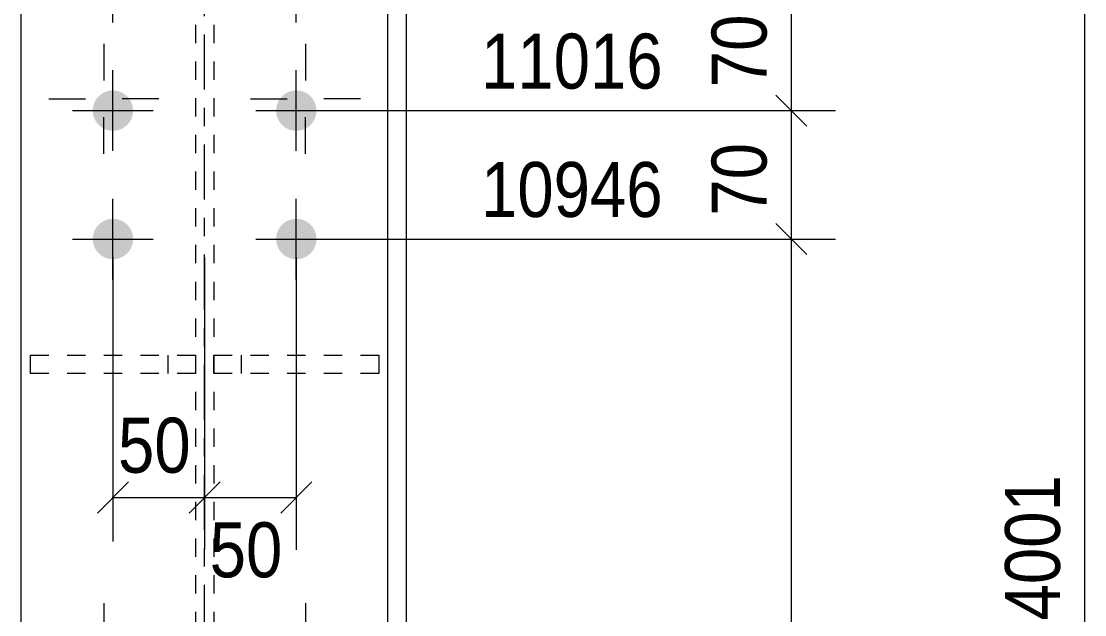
# Model space of a CAD drawing. Header units: millimetres. Extents: x 2 to 579, y 1 to 405.
# Drawn here: x 83.1 to 141.1, y 282.6 to 314.9 of the extents above; entities that cross this region are included whole.
import ezdxf

# ---------------------------------------------------------------- set-up
doc = ezdxf.new("R2010")
doc.units = ezdxf.units.MM
for name, pattern in [('XKITLINE00', [0]), ('XKITLINE01', [4, 1, -1, 1, -1]), ('XKITLINE03', [6, 3, -1, 1, -1])]:
    doc.linetypes.add(name, pattern=pattern)
for name, color, linetype, lineweight in [('Bolt', 3, 'Continuous', 0), ('Dimensions', 7, 'Continuous', 0), ('Part', 2, 'Continuous', 0)]:
    doc.layers.add(name, color=color, linetype=linetype, lineweight=lineweight)
doc.styles.add('ARIAL', font='ARIAL.TTF')

# ---------------------------------------------------------------- blocks, each defined once
blk = doc.blocks.new('*A31')
at = {"layer": 'Bolt'}
for points in [[(86.967, 310.08), (86.968, 310.107), (86.97, 310.134), (86.972, 310.161), (86.975, 310.188), (86.979, 310.215), (86.983, 310.241), (86.988, 310.268), (86.994, 310.294), (87, 310.321), (87.007, 310.347), (87.014, 310.373), (87.022, 310.398), (87.031, 310.424), (87.041, 310.449), (87.051, 310.474), (87.061, 310.499), (87.072, 310.524), (87.084, 310.548), (87.097, 310.572), (87.11, 310.595), (87.123, 310.619), (87.138, 310.642), (87.152, 310.664), (87.168, 310.687), (87.183, 310.709), (87.2, 310.73), (87.217, 310.751), (87.234, 310.772), (87.252, 310.792), (87.27, 310.812), (87.289, 310.831), (87.308, 310.85), (87.328, 310.868), (87.348, 310.886), (87.369, 310.904), (87.39, 310.92), (87.412, 310.937), (87.433, 310.953), (87.456, 310.968), (87.478, 310.983), (87.501, 310.997), (87.525, 311.01), (87.548, 311.023), (87.572, 311.036), (87.597, 311.048), (87.621, 311.059), (87.646, 311.07), (87.671, 311.08), (87.696, 311.089), (87.722, 311.098), (87.748, 311.106), (87.773, 311.113), (87.8, 311.12), (87.826, 311.127), (87.852, 311.132), (87.879, 311.137), (87.905, 311.141), (87.932, 311.145), (87.959, 311.148), (87.986, 311.15), (88.013, 311.152), (88.04, 311.153), (88.067, 311.153), (88.094, 311.153), (88.121, 311.152), (88.148, 311.15), (88.175, 311.148), (88.202, 311.145), (88.228, 311.141), (88.255, 311.137), (88.281, 311.132), (88.308, 311.127), (88.334, 311.12), (88.36, 311.113), (88.386, 311.106), (88.412, 311.098), (88.437, 311.089), (88.463, 311.08), (88.488, 311.07), (88.513, 311.059), (88.537, 311.048), (88.561, 311.036), (88.585, 311.023), (88.609, 311.01), (88.632, 310.997), (88.655, 310.983), (88.678, 310.968), (88.7, 310.953), (88.722, 310.937), (88.744, 310.92), (88.765, 310.904), (88.785, 310.886), (88.806, 310.868), (88.825, 310.85), (88.845, 310.831), (88.864, 310.812), (88.882, 310.792), (88.9, 310.772), (88.917, 310.751), (88.934, 310.73), (88.95, 310.709), (88.966, 310.687), (88.981, 310.664), (88.996, 310.642), (89.01, 310.619), (89.024, 310.595), (89.037, 310.572), (89.049, 310.548), (89.061, 310.524), (89.072, 310.499), (89.083, 310.474), (89.093, 310.449), (89.103, 310.424), (89.111, 310.398), (89.119, 310.373), (89.127, 310.347), (89.134, 310.321), (89.14, 310.294), (89.146, 310.268), (89.151, 310.241), (89.155, 310.215), (89.159, 310.188), (89.162, 310.161), (89.164, 310.134), (89.166, 310.107), (89.167, 310.08), (89.167, 310.053), (89.167, 310.026), (89.166, 309.999), (89.164, 309.972), (89.162, 309.945), (89.159, 309.919), (89.155, 309.892), (89.151, 309.865), (89.146, 309.839), (89.14, 309.812), (89.134, 309.786), (89.127, 309.76), (89.119, 309.734), (89.111, 309.708), (89.103, 309.683), (89.093, 309.657), (89.083, 309.632), (89.072, 309.608), (89.061, 309.583), (89.049, 309.559), (89.037, 309.535), (89.024, 309.511), (89.01, 309.488), (88.996, 309.465), (88.981, 309.442), (88.966, 309.42), (88.95, 309.398), (88.934, 309.377), (88.917, 309.355), (88.9, 309.335), (88.882, 309.315), (88.864, 309.295), (88.845, 309.275), (88.825, 309.257), (88.806, 309.238), (88.785, 309.22), (88.765, 309.203), (88.744, 309.186), (88.722, 309.17), (88.7, 309.154), (88.678, 309.139), (88.655, 309.124), (88.632, 309.11), (88.609, 309.096), (88.585, 309.083), (88.561, 309.071), (88.537, 309.059), (88.513, 309.048), (88.488, 309.037), (88.463, 309.027), (88.437, 309.018), (88.412, 309.009), (88.386, 309.001), (88.36, 308.993), (88.334, 308.986), (88.308, 308.98), (88.281, 308.974), (88.255, 308.969), (88.228, 308.965), (88.202, 308.962), (88.175, 308.959), (88.148, 308.956), (88.121, 308.955), (88.094, 308.954), (88.067, 308.953), (88.04, 308.954), (88.013, 308.955), (87.986, 308.956), (87.959, 308.959), (87.932, 308.962), (87.905, 308.965), (87.879, 308.969), (87.852, 308.974), (87.826, 308.98), (87.8, 308.986), (87.773, 308.993), (87.748, 309.001), (87.722, 309.009), (87.696, 309.018), (87.671, 309.027), (87.646, 309.037), (87.621, 309.048), (87.597, 309.059), (87.572, 309.071), (87.548, 309.083), (87.525, 309.096), (87.501, 309.11), (87.478, 309.124), (87.456, 309.139), (87.433, 309.154), (87.412, 309.17), (87.39, 309.186), (87.369, 309.203), (87.348, 309.22), (87.328, 309.238), (87.308, 309.257), (87.289, 309.275), (87.27, 309.295), (87.252, 309.315), (87.234, 309.335), (87.217, 309.355), (87.2, 309.377), (87.183, 309.398), (87.168, 309.42), (87.152, 309.442), (87.138, 309.465), (87.123, 309.488), (87.11, 309.511), (87.097, 309.535), (87.084, 309.559), (87.072, 309.583), (87.061, 309.608), (87.051, 309.632), (87.041, 309.657), (87.031, 309.683), (87.022, 309.708), (87.014, 309.734), (87.007, 309.76), (87, 309.786), (86.994, 309.812), (86.988, 309.839), (86.983, 309.865), (86.979, 309.892), (86.975, 309.919), (86.972, 309.945), (86.97, 309.972), (86.968, 309.999), (86.967, 310.026), (86.967, 310.053)], [(96.967, 310.08), (96.968, 310.107), (96.97, 310.134), (96.972, 310.161), (96.975, 310.188), (96.979, 310.215), (96.983, 310.241), (96.988, 310.268), (96.994, 310.294), (97, 310.321), (97.007, 310.347), (97.014, 310.373), (97.022, 310.398), (97.031, 310.424), (97.041, 310.449), (97.051, 310.474), (97.061, 310.499), (97.072, 310.524), (97.084, 310.548), (97.097, 310.572), (97.11, 310.595), (97.123, 310.619), (97.138, 310.642), (97.152, 310.664), (97.168, 310.687), (97.183, 310.709), (97.2, 310.73), (97.217, 310.751), (97.234, 310.772), (97.252, 310.792), (97.27, 310.812), (97.289, 310.831), (97.308, 310.85), (97.328, 310.868), (97.348, 310.886), (97.369, 310.904), (97.39, 310.92), (97.412, 310.937), (97.433, 310.953), (97.456, 310.968), (97.478, 310.983), (97.501, 310.997), (97.525, 311.01), (97.548, 311.023), (97.572, 311.036), (97.597, 311.048), (97.621, 311.059), (97.646, 311.07), (97.671, 311.08), (97.696, 311.089), (97.722, 311.098), (97.748, 311.106), (97.773, 311.113), (97.8, 311.12), (97.826, 311.127), (97.852, 311.132), (97.879, 311.137), (97.905, 311.141), (97.932, 311.145), (97.959, 311.148), (97.986, 311.15), (98.013, 311.152), (98.04, 311.153), (98.067, 311.153), (98.094, 311.153), (98.121, 311.152), (98.148, 311.15), (98.175, 311.148), (98.202, 311.145), (98.228, 311.141), (98.255, 311.137), (98.281, 311.132), (98.308, 311.127), (98.334, 311.12), (98.36, 311.113), (98.386, 311.106), (98.412, 311.098), (98.437, 311.089), (98.463, 311.08), (98.488, 311.07), (98.513, 311.059), (98.537, 311.048), (98.561, 311.036), (98.585, 311.023), (98.609, 311.01), (98.632, 310.997), (98.655, 310.983), (98.678, 310.968), (98.7, 310.953), (98.722, 310.937), (98.744, 310.92), (98.765, 310.904), (98.785, 310.886), (98.806, 310.868), (98.825, 310.85), (98.845, 310.831), (98.864, 310.812), (98.882, 310.792), (98.9, 310.772), (98.917, 310.751), (98.934, 310.73), (98.95, 310.709), (98.966, 310.687), (98.981, 310.664), (98.996, 310.642), (99.01, 310.619), (99.024, 310.595), (99.037, 310.572), (99.049, 310.548), (99.061, 310.524), (99.072, 310.499), (99.083, 310.474), (99.093, 310.449), (99.103, 310.424), (99.111, 310.398), (99.119, 310.373), (99.127, 310.347), (99.134, 310.321), (99.14, 310.294), (99.146, 310.268), (99.151, 310.241), (99.155, 310.215), (99.159, 310.188), (99.162, 310.161), (99.164, 310.134), (99.166, 310.107), (99.167, 310.08), (99.167, 310.053), (99.167, 310.026), (99.166, 309.999), (99.164, 309.972), (99.162, 309.945), (99.159, 309.919), (99.155, 309.892), (99.151, 309.865), (99.146, 309.839), (99.14, 309.812), (99.134, 309.786), (99.127, 309.76), (99.119, 309.734), (99.111, 309.708), (99.103, 309.683), (99.093, 309.657), (99.083, 309.632), (99.072, 309.608), (99.061, 309.583), (99.049, 309.559), (99.037, 309.535), (99.024, 309.511), (99.01, 309.488), (98.996, 309.465), (98.981, 309.442), (98.966, 309.42), (98.95, 309.398), (98.934, 309.377), (98.917, 309.355), (98.9, 309.335), (98.882, 309.315), (98.864, 309.295), (98.845, 309.275), (98.825, 309.257), (98.806, 309.238), (98.785, 309.22), (98.765, 309.203), (98.744, 309.186), (98.722, 309.17), (98.7, 309.154), (98.678, 309.139), (98.655, 309.124), (98.632, 309.11), (98.609, 309.096), (98.585, 309.083), (98.561, 309.071), (98.537, 309.059), (98.513, 309.048), (98.488, 309.037), (98.463, 309.027), (98.437, 309.018), (98.412, 309.009), (98.386, 309.001), (98.36, 308.993), (98.334, 308.986), (98.308, 308.98), (98.281, 308.974), (98.255, 308.969), (98.228, 308.965), (98.202, 308.962), (98.175, 308.959), (98.148, 308.956), (98.121, 308.955), (98.094, 308.954), (98.067, 308.953), (98.04, 308.954), (98.013, 308.955), (97.986, 308.956), (97.959, 308.959), (97.932, 308.962), (97.905, 308.965), (97.879, 308.969), (97.852, 308.974), (97.826, 308.98), (97.8, 308.986), (97.773, 308.993), (97.748, 309.001), (97.722, 309.009), (97.696, 309.018), (97.671, 309.027), (97.646, 309.037), (97.621, 309.048), (97.597, 309.059), (97.572, 309.071), (97.548, 309.083), (97.525, 309.096), (97.501, 309.11), (97.478, 309.124), (97.456, 309.139), (97.433, 309.154), (97.412, 309.17), (97.39, 309.186), (97.369, 309.203), (97.348, 309.22), (97.328, 309.238), (97.308, 309.257), (97.289, 309.275), (97.27, 309.295), (97.252, 309.315), (97.234, 309.335), (97.217, 309.355), (97.2, 309.377), (97.183, 309.398), (97.168, 309.42), (97.152, 309.442), (97.138, 309.465), (97.123, 309.488), (97.11, 309.511), (97.097, 309.535), (97.084, 309.559), (97.072, 309.583), (97.061, 309.608), (97.051, 309.632), (97.041, 309.657), (97.031, 309.683), (97.022, 309.708), (97.014, 309.734), (97.007, 309.76), (97, 309.786), (96.994, 309.812), (96.988, 309.839), (96.983, 309.865), (96.979, 309.892), (96.975, 309.919), (96.972, 309.945), (96.97, 309.972), (96.968, 309.999), (96.967, 310.026), (96.967, 310.053)], [(86.967, 303.08), (86.968, 303.107), (86.97, 303.134), (86.972, 303.161), (86.975, 303.188), (86.979, 303.215), (86.983, 303.241), (86.988, 303.268), (86.994, 303.294), (87, 303.321), (87.007, 303.347), (87.014, 303.373), (87.022, 303.398), (87.031, 303.424), (87.041, 303.449), (87.051, 303.474), (87.061, 303.499), (87.072, 303.524), (87.084, 303.548), (87.097, 303.572), (87.11, 303.595), (87.123, 303.619), (87.138, 303.642), (87.152, 303.664), (87.168, 303.687), (87.183, 303.709), (87.2, 303.73), (87.217, 303.751), (87.234, 303.772), (87.252, 303.792), (87.27, 303.812), (87.289, 303.831), (87.308, 303.85), (87.328, 303.868), (87.348, 303.886), (87.369, 303.904), (87.39, 303.92), (87.412, 303.937), (87.433, 303.953), (87.456, 303.968), (87.478, 303.983), (87.501, 303.997), (87.525, 304.01), (87.548, 304.023), (87.572, 304.036), (87.597, 304.048), (87.621, 304.059), (87.646, 304.07), (87.671, 304.08), (87.696, 304.089), (87.722, 304.098), (87.748, 304.106), (87.773, 304.113), (87.8, 304.12), (87.826, 304.127), (87.852, 304.132), (87.879, 304.137), (87.905, 304.141), (87.932, 304.145), (87.959, 304.148), (87.986, 304.15), (88.013, 304.152), (88.04, 304.153), (88.067, 304.153), (88.094, 304.153), (88.121, 304.152), (88.148, 304.15), (88.175, 304.148), (88.202, 304.145), (88.228, 304.141), (88.255, 304.137), (88.281, 304.132), (88.308, 304.127), (88.334, 304.12), (88.36, 304.113), (88.386, 304.106), (88.412, 304.098), (88.437, 304.089), (88.463, 304.08), (88.488, 304.07), (88.513, 304.059), (88.537, 304.048), (88.561, 304.036), (88.585, 304.023), (88.609, 304.01), (88.632, 303.997), (88.655, 303.983), (88.678, 303.968), (88.7, 303.953), (88.722, 303.937), (88.744, 303.92), (88.765, 303.904), (88.785, 303.886), (88.806, 303.868), (88.825, 303.85), (88.845, 303.831), (88.864, 303.812), (88.882, 303.792), (88.9, 303.772), (88.917, 303.751), (88.934, 303.73), (88.95, 303.709), (88.966, 303.687), (88.981, 303.664), (88.996, 303.642), (89.01, 303.619), (89.024, 303.595), (89.037, 303.572), (89.049, 303.548), (89.061, 303.524), (89.072, 303.499), (89.083, 303.474), (89.093, 303.449), (89.103, 303.424), (89.111, 303.398), (89.119, 303.373), (89.127, 303.347), (89.134, 303.321), (89.14, 303.294), (89.146, 303.268), (89.151, 303.241), (89.155, 303.215), (89.159, 303.188), (89.162, 303.161), (89.164, 303.134), (89.166, 303.107), (89.167, 303.08), (89.167, 303.053), (89.167, 303.026), (89.166, 302.999), (89.164, 302.972), (89.162, 302.945), (89.159, 302.919), (89.155, 302.892), (89.151, 302.865), (89.146, 302.839), (89.14, 302.812), (89.134, 302.786), (89.127, 302.76), (89.119, 302.734), (89.111, 302.708), (89.103, 302.683), (89.093, 302.657), (89.083, 302.632), (89.072, 302.608), (89.061, 302.583), (89.049, 302.559), (89.037, 302.535), (89.024, 302.511), (89.01, 302.488), (88.996, 302.465), (88.981, 302.442), (88.966, 302.42), (88.95, 302.398), (88.934, 302.377), (88.917, 302.355), (88.9, 302.335), (88.882, 302.315), (88.864, 302.295), (88.845, 302.275), (88.825, 302.257), (88.806, 302.238), (88.785, 302.22), (88.765, 302.203), (88.744, 302.186), (88.722, 302.17), (88.7, 302.154), (88.678, 302.139), (88.655, 302.124), (88.632, 302.11), (88.609, 302.096), (88.585, 302.083), (88.561, 302.071), (88.537, 302.059), (88.513, 302.048), (88.488, 302.037), (88.463, 302.027), (88.437, 302.018), (88.412, 302.009), (88.386, 302.001), (88.36, 301.993), (88.334, 301.986), (88.308, 301.98), (88.281, 301.974), (88.255, 301.969), (88.228, 301.965), (88.202, 301.962), (88.175, 301.959), (88.148, 301.956), (88.121, 301.955), (88.094, 301.954), (88.067, 301.953), (88.04, 301.954), (88.013, 301.955), (87.986, 301.956), (87.959, 301.959), (87.932, 301.962), (87.905, 301.965), (87.879, 301.969), (87.852, 301.974), (87.826, 301.98), (87.8, 301.986), (87.773, 301.993), (87.748, 302.001), (87.722, 302.009), (87.696, 302.018), (87.671, 302.027), (87.646, 302.037), (87.621, 302.048), (87.597, 302.059), (87.572, 302.071), (87.548, 302.083), (87.525, 302.096), (87.501, 302.11), (87.478, 302.124), (87.456, 302.139), (87.433, 302.154), (87.412, 302.17), (87.39, 302.186), (87.369, 302.203), (87.348, 302.22), (87.328, 302.238), (87.308, 302.257), (87.289, 302.275), (87.27, 302.295), (87.252, 302.315), (87.234, 302.335), (87.217, 302.355), (87.2, 302.377), (87.183, 302.398), (87.168, 302.42), (87.152, 302.442), (87.138, 302.465), (87.123, 302.488), (87.11, 302.511), (87.097, 302.535), (87.084, 302.559), (87.072, 302.583), (87.061, 302.608), (87.051, 302.632), (87.041, 302.657), (87.031, 302.683), (87.022, 302.708), (87.014, 302.734), (87.007, 302.76), (87, 302.786), (86.994, 302.812), (86.988, 302.839), (86.983, 302.865), (86.979, 302.892), (86.975, 302.919), (86.972, 302.945), (86.97, 302.972), (86.968, 302.999), (86.967, 303.026), (86.967, 303.053)], [(96.967, 303.08), (96.968, 303.107), (96.97, 303.134), (96.972, 303.161), (96.975, 303.188), (96.979, 303.215), (96.983, 303.241), (96.988, 303.268), (96.994, 303.294), (97, 303.321), (97.007, 303.347), (97.014, 303.373), (97.022, 303.398), (97.031, 303.424), (97.041, 303.449), (97.051, 303.474), (97.061, 303.499), (97.072, 303.524), (97.084, 303.548), (97.097, 303.572), (97.11, 303.595), (97.123, 303.619), (97.138, 303.642), (97.152, 303.664), (97.168, 303.687), (97.183, 303.709), (97.2, 303.73), (97.217, 303.751), (97.234, 303.772), (97.252, 303.792), (97.27, 303.812), (97.289, 303.831), (97.308, 303.85), (97.328, 303.868), (97.348, 303.886), (97.369, 303.904), (97.39, 303.92), (97.412, 303.937), (97.433, 303.953), (97.456, 303.968), (97.478, 303.983), (97.501, 303.997), (97.525, 304.01), (97.548, 304.023), (97.572, 304.036), (97.597, 304.048), (97.621, 304.059), (97.646, 304.07), (97.671, 304.08), (97.696, 304.089), (97.722, 304.098), (97.748, 304.106), (97.773, 304.113), (97.8, 304.12), (97.826, 304.127), (97.852, 304.132), (97.879, 304.137), (97.905, 304.141), (97.932, 304.145), (97.959, 304.148), (97.986, 304.15), (98.013, 304.152), (98.04, 304.153), (98.067, 304.153), (98.094, 304.153), (98.121, 304.152), (98.148, 304.15), (98.175, 304.148), (98.202, 304.145), (98.228, 304.141), (98.255, 304.137), (98.281, 304.132), (98.308, 304.127), (98.334, 304.12), (98.36, 304.113), (98.386, 304.106), (98.412, 304.098), (98.437, 304.089), (98.463, 304.08), (98.488, 304.07), (98.513, 304.059), (98.537, 304.048), (98.561, 304.036), (98.585, 304.023), (98.609, 304.01), (98.632, 303.997), (98.655, 303.983), (98.678, 303.968), (98.7, 303.953), (98.722, 303.937), (98.744, 303.92), (98.765, 303.904), (98.785, 303.886), (98.806, 303.868), (98.825, 303.85), (98.845, 303.831), (98.864, 303.812), (98.882, 303.792), (98.9, 303.772), (98.917, 303.751), (98.934, 303.73), (98.95, 303.709), (98.966, 303.687), (98.981, 303.664), (98.996, 303.642), (99.01, 303.619), (99.024, 303.595), (99.037, 303.572), (99.049, 303.548), (99.061, 303.524), (99.072, 303.499), (99.083, 303.474), (99.093, 303.449), (99.103, 303.424), (99.111, 303.398), (99.119, 303.373), (99.127, 303.347), (99.134, 303.321), (99.14, 303.294), (99.146, 303.268), (99.151, 303.241), (99.155, 303.215), (99.159, 303.188), (99.162, 303.161), (99.164, 303.134), (99.166, 303.107), (99.167, 303.08), (99.167, 303.053), (99.167, 303.026), (99.166, 302.999), (99.164, 302.972), (99.162, 302.945), (99.159, 302.919), (99.155, 302.892), (99.151, 302.865), (99.146, 302.839), (99.14, 302.812), (99.134, 302.786), (99.127, 302.76), (99.119, 302.734), (99.111, 302.708), (99.103, 302.683), (99.093, 302.657), (99.083, 302.632), (99.072, 302.608), (99.061, 302.583), (99.049, 302.559), (99.037, 302.535), (99.024, 302.511), (99.01, 302.488), (98.996, 302.465), (98.981, 302.442), (98.966, 302.42), (98.95, 302.398), (98.934, 302.377), (98.917, 302.355), (98.9, 302.335), (98.882, 302.315), (98.864, 302.295), (98.845, 302.275), (98.825, 302.257), (98.806, 302.238), (98.785, 302.22), (98.765, 302.203), (98.744, 302.186), (98.722, 302.17), (98.7, 302.154), (98.678, 302.139), (98.655, 302.124), (98.632, 302.11), (98.609, 302.096), (98.585, 302.083), (98.561, 302.071), (98.537, 302.059), (98.513, 302.048), (98.488, 302.037), (98.463, 302.027), (98.437, 302.018), (98.412, 302.009), (98.386, 302.001), (98.36, 301.993), (98.334, 301.986), (98.308, 301.98), (98.281, 301.974), (98.255, 301.969), (98.228, 301.965), (98.202, 301.962), (98.175, 301.959), (98.148, 301.956), (98.121, 301.955), (98.094, 301.954), (98.067, 301.953), (98.04, 301.954), (98.013, 301.955), (97.986, 301.956), (97.959, 301.959), (97.932, 301.962), (97.905, 301.965), (97.879, 301.969), (97.852, 301.974), (97.826, 301.98), (97.8, 301.986), (97.773, 301.993), (97.748, 302.001), (97.722, 302.009), (97.696, 302.018), (97.671, 302.027), (97.646, 302.037), (97.621, 302.048), (97.597, 302.059), (97.572, 302.071), (97.548, 302.083), (97.525, 302.096), (97.501, 302.11), (97.478, 302.124), (97.456, 302.139), (97.433, 302.154), (97.412, 302.17), (97.39, 302.186), (97.369, 302.203), (97.348, 302.22), (97.328, 302.238), (97.308, 302.257), (97.289, 302.275), (97.27, 302.295), (97.252, 302.315), (97.234, 302.335), (97.217, 302.355), (97.2, 302.377), (97.183, 302.398), (97.168, 302.42), (97.152, 302.442), (97.138, 302.465), (97.123, 302.488), (97.11, 302.511), (97.097, 302.535), (97.084, 302.559), (97.072, 302.583), (97.061, 302.608), (97.051, 302.632), (97.041, 302.657), (97.031, 302.683), (97.022, 302.708), (97.014, 302.734), (97.007, 302.76), (97, 302.786), (96.994, 302.812), (96.988, 302.839), (96.983, 302.865), (96.979, 302.892), (96.975, 302.919), (96.972, 302.945), (96.97, 302.972), (96.968, 302.999), (96.967, 303.026), (96.967, 303.053)]]:
    blk.add_hatch(color=3, dxfattribs=at).paths.add_polyline_path(points, flags=17)
at = {"layer": 'Bolt', "color": 3, "linetype": 'XKITLINE00', "lineweight": 0}
for p, q in [((88.067, 314.853), (88.067, 319.253)), ((98.067, 314.853), (98.067, 319.253)), ((88.067, 307.853), (88.067, 312.253)), ((98.067, 307.853), (98.067, 312.253)), ((85.867, 310.053), (90.267, 310.053)), ((95.867, 310.053), (100.267, 310.053)), ((88.067, 300.853), (88.067, 305.253)), ((98.067, 300.853), (98.067, 305.253)), ((85.867, 303.053), (90.267, 303.053)), ((95.867, 303.053), (100.267, 303.053))]:
    blk.add_line(p, q, dxfattribs=at)
blk = doc.blocks.new('*A32')
at = {"layer": 'Bolt', "color": 3, "linetype": 'XKITLINE00', "lineweight": 0}
for p, q in [((87.567, 313.701), (87.567, 311.703)), ((98.567, 313.701), (98.567, 311.703)), ((84.567, 310.701), (86.565, 310.701)), ((90.567, 310.701), (88.569, 310.701)), ((95.567, 310.701), (97.565, 310.701)), ((101.567, 310.701), (99.569, 310.701)), ((87.567, 307.701), (87.567, 309.699)), ((98.567, 307.701), (98.567, 309.699)), ((87.567, 283.201), (87.567, 281.203)), ((98.567, 283.201), (98.567, 281.203))]:
    blk.add_line(p, q, dxfattribs=at)
blk = doc.blocks.new('*A39')
at = {"layer": 'Part', "color": 7, "linetype": 'XKITLINE03', "lineweight": 0}
blk.add_line((93.067, 227.201), (93.067, 388.728), dxfattribs=at)
at = {"layer": 'Part', "color": 2, "linetype": 'XKITLINE00', "lineweight": 0}
for p, q in [((83.067, 227.201), (83.067, 378.728)), ((103.067, 227.201), (103.067, 378.728))]:
    blk.add_line(p, q, dxfattribs=at)
at = {"layer": 'Part', "color": 7, "linetype": 'XKITLINE01', "lineweight": 0}
for p, q in [((92.567, 378.728), (92.567, 227.201)), ((93.567, 378.728), (93.567, 227.201))]:
    blk.add_line(p, q, dxfattribs=at)
blk = doc.blocks.new('*A40')
at = {"layer": 'Part', "color": 2, "linetype": 'XKITLINE00', "lineweight": 0}
blk.add_line((104.067, 378.201), (104.067, 242.201), dxfattribs=at)
blk = doc.blocks.new('*A44')
at = {"layer": 'Part', "color": 7, "linetype": 'XKITLINE01', "lineweight": 0}
for p, q in [((83.567, 296.728), (92.567, 296.728)), ((83.567, 295.728), (83.567, 296.728)), ((91.067, 296.728), (91.067, 295.728)), ((92.567, 296.728), (92.567, 295.728)), ((92.567, 295.728), (83.567, 295.728))]:
    blk.add_line(p, q, dxfattribs=at)
blk = doc.blocks.new('*A45')
at = {"layer": 'Part', "color": 7, "linetype": 'XKITLINE01', "lineweight": 0}
for p, q in [((93.567, 296.728), (102.567, 296.728)), ((93.567, 295.728), (93.567, 296.728)), ((95.067, 296.728), (95.067, 295.728)), ((102.567, 296.728), (102.567, 295.728)), ((102.567, 295.728), (93.567, 295.728))]:
    blk.add_line(p, q, dxfattribs=at)
blk = doc.blocks.new('*A121')
at = {"layer": 'Dimensions', "color": 7, "linetype": 'XKITLINE00', "lineweight": 0}
blk.add_line((141.067, 194.686), (141.067, 378.728), dxfattribs=at)
at = {"layer": 'Dimensions', "color": 3, "style": 'ARIAL', "width": 0.85}
blk.add_text('4001', height=3, rotation=90.00021, dxfattribs=at).set_placement((139.717, 282.257))
blk = doc.blocks.new('*A127')
at = {"layer": 'Dimensions', "color": 7, "linetype": 'XKITLINE00', "lineweight": 0}
for p, q in [((124.218, 303.902), (125.915, 302.205)), ((99.067, 303.053), (127.467, 303.053)), ((125.067, 61.277), (125.067, 303.053))]:
    blk.add_line(p, q, dxfattribs=at)
at = {"layer": 'Dimensions', "color": 3}
blk.add_point((125.067, 303.053), dxfattribs=at)
at = {"layer": 'Dimensions', "color": 3, "style": 'ARIAL', "width": 0.85}
blk.add_text('10946', height=3, dxfattribs=at).set_placement((108.141, 304.253))
blk = doc.blocks.new('*A128')
at = {"layer": 'Dimensions', "color": 7, "linetype": 'XKITLINE00', "lineweight": 0}
for p, q in [((124.218, 310.902), (125.915, 309.205)), ((99.067, 310.053), (127.467, 310.053)), ((125.067, 303.053), (125.067, 310.053)), ((124.218, 303.902), (125.915, 302.205)), ((99.067, 303.053), (127.467, 303.053))]:
    blk.add_line(p, q, dxfattribs=at)
at = {"layer": 'Dimensions', "color": 3}
for p in [(125.067, 310.053), (125.067, 303.053)]:
    blk.add_point(p, dxfattribs=at)
at = {"layer": 'Dimensions', "color": 3, "style": 'ARIAL', "width": 0.85}
blk.add_text('11016', height=3, dxfattribs=at).set_placement((108.141, 311.253))
blk.add_text('70', height=3, rotation=90.00021, dxfattribs=at).set_placement((123.717, 304.328))
blk = doc.blocks.new('*A129')
at = {"layer": 'Dimensions', "color": 7, "linetype": 'XKITLINE00', "lineweight": 0}
for p, q in [((124.218, 317.902), (125.915, 316.205)), ((99.067, 317.053), (127.467, 317.053)), ((125.067, 310.053), (125.067, 317.053)), ((124.218, 310.902), (125.915, 309.205)), ((99.067, 310.053), (127.467, 310.053))]:
    blk.add_line(p, q, dxfattribs=at)
at = {"layer": 'Dimensions', "color": 3}
for p in [(125.067, 317.053), (125.067, 310.053)]:
    blk.add_point(p, dxfattribs=at)
at = {"layer": 'Dimensions', "color": 3, "style": 'ARIAL', "width": 0.85}
blk.add_text('11086', height=3, dxfattribs=at).set_placement((112.641, 318.253))
blk.add_text('70', height=3, rotation=90.00021, dxfattribs=at).set_placement((123.717, 311.328))
blk = doc.blocks.new('*A151')
at = {"layer": 'Dimensions', "color": 7, "linetype": 'XKITLINE00', "lineweight": 0}
for p, q in [((88.067, 302.053), (88.067, 286.56)), ((93.067, 302.053), (93.067, 286.56)), ((88.915, 289.809), (87.218, 288.112)), ((93.915, 289.809), (92.218, 288.112)), ((88.067, 288.96), (93.067, 288.96))]:
    blk.add_line(p, q, dxfattribs=at)
at = {"layer": 'Dimensions', "color": 3}
for p in [(88.067, 288.96), (93.067, 288.96)]:
    blk.add_point(p, dxfattribs=at)
at = {"layer": 'Dimensions', "color": 3, "style": 'ARIAL', "width": 0.85}
blk.add_text('50', height=3, dxfattribs=at).set_placement((88.342, 290.31))
blk = doc.blocks.new('*A152')
at = {"layer": 'Dimensions', "color": 7, "linetype": 'XKITLINE00', "lineweight": 0}
for p, q in [((93.067, 302.053), (93.067, 286.11)), ((98.067, 302.053), (98.067, 286.11)), ((93.915, 289.809), (92.218, 288.112)), ((98.915, 289.809), (97.218, 288.112)), ((93.067, 288.96), (98.067, 288.96))]:
    blk.add_line(p, q, dxfattribs=at)
at = {"layer": 'Dimensions', "color": 3}
for p in [(93.067, 288.96), (98.067, 288.96)]:
    blk.add_point(p, dxfattribs=at)
at = {"layer": 'Dimensions', "color": 3, "style": 'ARIAL', "width": 0.85}
blk.add_text('50', height=3, dxfattribs=at).set_placement((93.342, 284.61))

msp = doc.modelspace()

# ---------------------------------------------------------------- block references
at = {"lineweight": 0}
for name in ['*A121', '*A40', '*A32', '*A31', '*A129', '*A128', '*A127', '*A151', '*A152', '*A44', '*A45']:
    msp.add_blockref(name, (0, 0), dxfattribs=at)
at = {"layer": 'Part', "lineweight": 0}
msp.add_blockref('*A39', (0, 0), dxfattribs=at)

doc.saveas('drawing.dxf')
